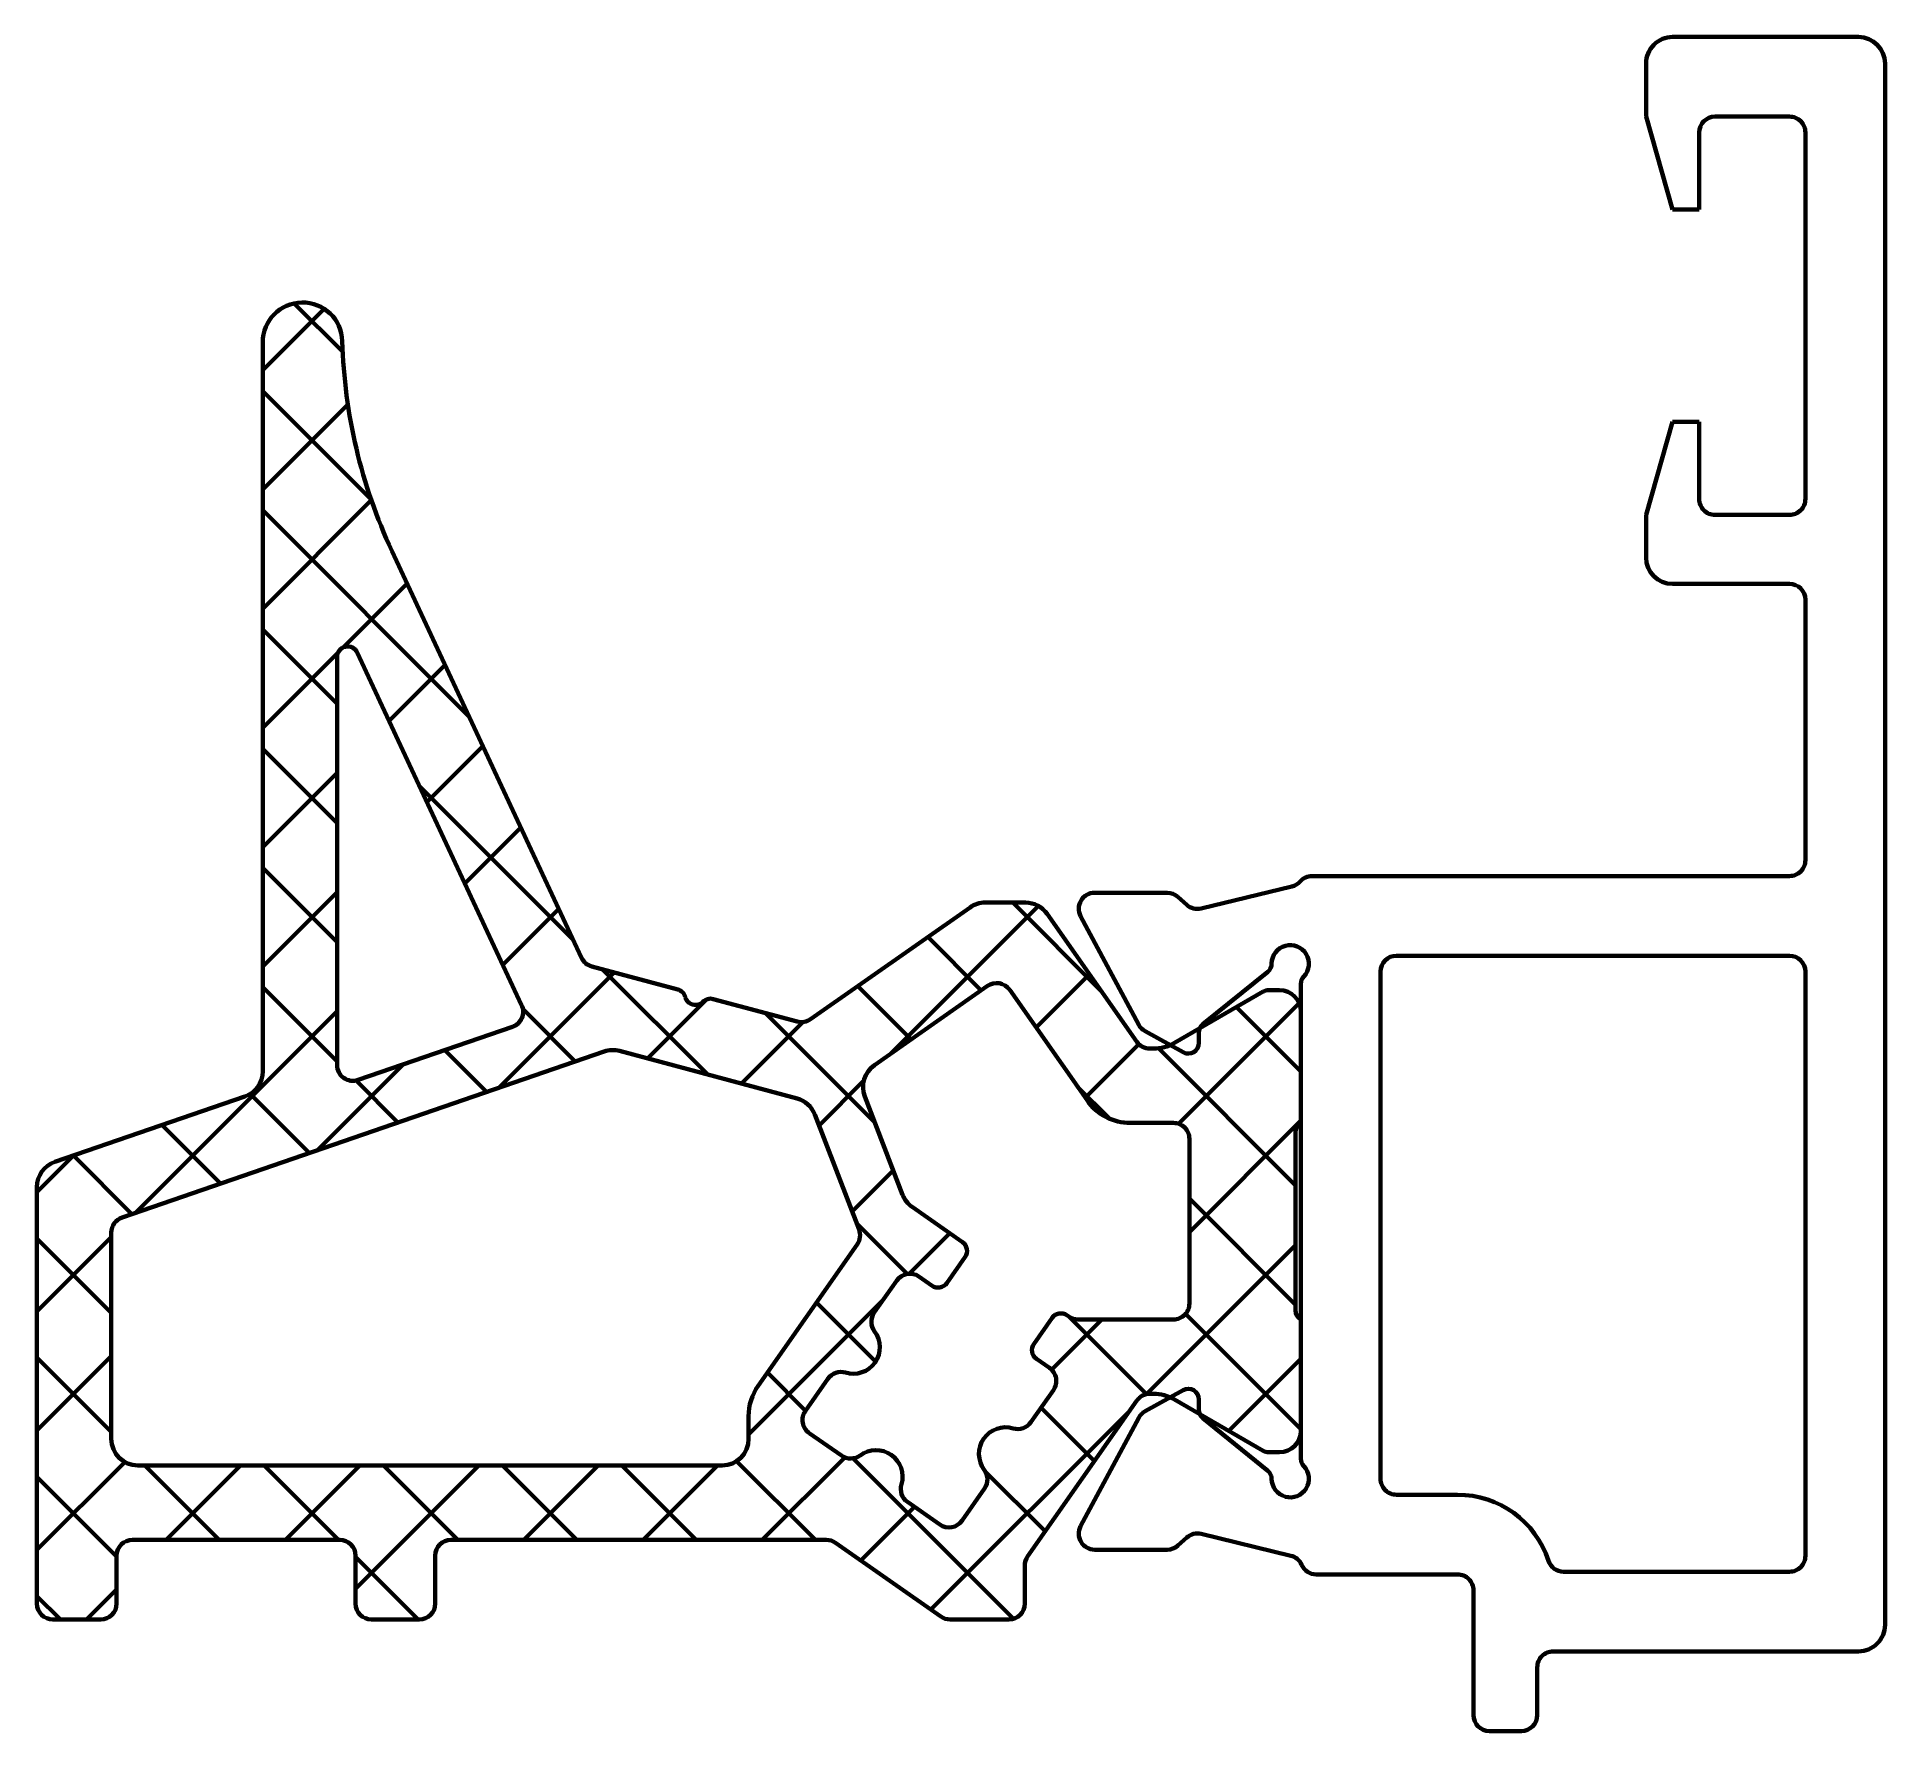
# Model space of a CAD drawing. Header units: millimetres. Extents: x 1457.5 to 1492.3, y 158.7 to 190.6.
import ezdxf

# ---------------------------------------------------------------- set-up
doc = ezdxf.new("R2010")
doc.units = ezdxf.units.MM

msp = doc.modelspace()

# ---------------------------------------------------------------- hatches: boundary and pattern name
at = {"lineweight": 100}
h = msp.add_hatch(dxfattribs=at)
h.set_pattern_fill('ANSI37', color=8, scale=0.5, angle=90.0000000000417, style=0)
h.set_pattern_definition([(135.0000000000416, (0, 0), (-1.122532015132827, -1.122532015134459), []), (225.0000000000416, (0, 0), (1.122532015134459, -1.122532015132827), [])])
edge = h.paths.add_edge_path()
edge.add_arc((1474.677269302794, 161.0685238747131), 0.3000000000007663, 234.9999999999198, 269.9999999999131)
edge.add_line((1474.677269302794, 160.7685238747125), (1475.78267966613, 160.7685238747125))
edge.add_arc((1475.78267966613, 161.0685238747126), 0.300000000000125, 270, 359.9999999999945)
edge.add_line((1476.08267966613, 161.0685238747126), (1476.08267966613, 161.7820086232162))
edge.add_arc((1476.38267966613, 161.7820086232168), 0.2999999999999545, 145.000000000115, 180.000000000114, ccw=False)
edge.add_line((1476.136934052843, 161.9540815541216), (1478.193104168009, 164.8905968056177))
edge.add_arc((1478.438849781295, 164.7185238747132), 0.2999999999993784, 90.00000000013029, 145.0000000001186, ccw=False)
edge.add_line((1478.438849781295, 165.0185238747125), (1478.502294908401, 165.0185238747125))
edge.add_arc((1478.5022949084, 164.2185238747144), 0.7999999999980787, 59.99999999995123, 89.99999999995123, ccw=False)
edge.add_line((1478.9022949084, 164.91134419774), (1480.575499989158, 163.9453187939555))
edge.add_arc((1480.675499989158, 164.1185238747123), 0.1999999999997539, 240.0000000000646, 270.0000000000652)
edge.add_line((1480.675499989158, 163.9185238747125), (1480.88267966613, 163.9185238747125))
edge.add_arc((1480.88267966613, 164.3185238747124), 0.3999999999999772, 270.0000000000326, 360.0000000000203)
edge.add_line((1481.28267966613, 164.3185238747126), (1481.28267966613, 166.4185238747126))
edge.add_arc((1481.38267966613, 166.5917289554694), 0.1999999999998676, 180, 240.00000000000819, ccw=False)
edge.add_line((1481.18267966613, 166.5917289554694), (1481.18267966613, 169.9453187939556))
edge.add_arc((1481.38267966613, 169.9453187939556), 0.1999999999998181, 119.99999999999591, 180.0000000000244, ccw=False)
edge.add_line((1481.28267966613, 170.1185238747124), (1481.28267966613, 172.2185238747123))
edge.add_arc((1480.88267966613, 172.2185238747124), 0.400000000000091, 359.9999999999797, 449.9999999999674)
edge.add_line((1480.88267966613, 172.6185238747124), (1480.675499989158, 172.6185238747124))
edge.add_arc((1480.675499989158, 172.4185238747126), 0.1999999999997612, 90, 119.9999999999999)
edge.add_line((1480.575499989158, 172.5917289554694), (1478.902294908401, 171.6257035516849))
edge.add_arc((1478.502294908401, 172.3185238747122), 0.799999999999707, 270, 300.00000000000085, ccw=False)
edge.add_line((1478.502294908401, 171.5185238747125), (1478.438849781295, 171.5185238747125))
edge.add_arc((1478.438849781295, 171.8185238747117), 0.2999999999991871, 214.9999999999152, 269.99999999991314, ccw=False)
edge.add_line((1478.193104168009, 171.6464509438072), (1476.506401432922, 174.0553120928877))
edge.add_arc((1476.096825410777, 173.7685238747118), 0.5000000000005529, 35.0000000000203, 90.00000000002605)
edge.add_line((1476.096825410777, 174.2685238747125), (1475.34032906057, 174.2685238747125))
edge.add_arc((1475.34032906057, 173.7685238747119), 0.5000000000005401, 90, 124.9999999999995)
edge.add_line((1475.053540842394, 174.1780998968569), (1472.047272727564, 172.0730883009736))
edge.add_arc((1471.875199796658, 172.3188339142611), 0.3000000000012459, 255.0000000000682, 305.000000000069, ccw=False)
edge.add_line((1471.797554083127, 172.0290561663731), (1470.217286187625, 172.4524876727981))
edge.add_arc((1470.165522378605, 172.2593025075396), 0.2000000000005014, 75.00000000011147, 135.0000000000921)
edge.add_arc((1469.882679666129, 172.5421452200146), 0.2000000000000699, 194.9999999999821, 314.9999999999712, ccw=False)
edge.add_arc((1469.496309335614, 172.438617601974), 0.1999999999996631, 14.99999999993603, 74.99999999990766)
edge.add_line((1469.548073144635, 172.6318027672313), (1467.933434469209, 173.0644438963798))
edge.add_arc((1468.01108018274, 173.3542216442663), 0.2999999999998835, 204.9999999999582, 254.9999999999547, ccw=False)
edge.add_line((1467.739187846629, 173.2274361657444), (1464.165808687587, 180.8905725019143))
edge.add_arc((1473.232679666131, 185.1185238747121), 10.00418523180692, 181.5985370926733, 204.9999999999972, ccw=False)
edge.add_arc((1462.48267966613, 184.8185238747126), 0.7500000000000177, 1.598537092674887, 179.9999999999978)
edge.add_line((1461.73267966613, 184.8185238747126), (1461.73267966613, 171.0885627651422))
edge.add_arc((1461.232679666129, 171.0885627651426), 0.5000000000004547, 288.9999999999407, 359.99999999995117, ccw=False)
edge.add_line((1461.395463743358, 170.6158034773423), (1457.819895588901, 169.3846366285637))
edge.add_arc((1457.98267966613, 168.9118773407642), 0.4999999999999442, 109.0000000000454, 180.0000000000358)
edge.add_line((1457.48267966613, 168.9118773407639), (1457.48267966613, 161.0685238747126))
edge.add_arc((1457.78267966613, 161.0685238747125), 0.3000000000001819, 179.9999999999837, 269.9999999999566)
edge.add_line((1457.78267966613, 160.7685238747125), (1458.68267966613, 160.7685238747125))
edge.add_arc((1458.68267966613, 161.0685238747125), 0.3000000000000114, 270.0000000000434, 360.0000000000163)
edge.add_line((1458.98267966613, 161.0685238747126), (1458.98267966613, 161.9685238747123))
edge.add_arc((1459.28267966613, 161.9685238747124), 0.3000000000001819, 90.00000000004343, 180.0000000000271, ccw=False)
edge.add_line((1459.28267966613, 162.2685238747125), (1463.18267966613, 162.2685238747125))
edge.add_arc((1463.18267966613, 161.9685238747124), 0.3000000000000682, -2.7114310796605423e-11, 89.99999999995657, ccw=False)
edge.add_line((1463.48267966613, 161.9685238747123), (1463.48267966613, 161.0685238747126))
edge.add_arc((1463.78267966613, 161.0685238747125), 0.3000000000001819, 179.9999999999837, 269.9999999999566)
edge.add_line((1463.78267966613, 160.7685238747125), (1464.68267966613, 160.7685238747125))
edge.add_arc((1464.68267966613, 161.0685238747125), 0.3000000000000114, 270.0000000000434, 360.0000000000163)
edge.add_line((1464.98267966613, 161.0685238747126), (1464.98267966613, 161.9685238747123))
edge.add_arc((1465.28267966613, 161.9685238747124), 0.3000000000001819, 90.00000000004343, 180.0000000000271, ccw=False)
edge.add_line((1465.28267966613, 162.2685238747125), (1472.345868019353, 162.2685238747125))
edge.add_arc((1472.345868019352, 161.9685238747129), 0.2999999999996419, 54.99999999983089, 89.99999999982629, ccw=False)
edge.add_line((1472.517940950258, 162.2142694879988), (1474.505196371888, 160.8227782614261))
edge = h.paths.add_edge_path(flags=16)
edge.add_arc((1466.33713910964, 172.2115966937475), 0.2999999999998408, -70.99999999990149, 25.000000000127727, ccw=False)
edge.add_line((1466.434809555978, 171.9279411210681), (1463.530350112467, 170.9278555329873))
edge.add_arc((1463.43267966613, 171.211511105667), 0.2999999999999516, 179.9999999999729, 289.00000000000045, ccw=False)
edge.add_line((1463.13267966613, 171.2115111056672), (1463.13267966613, 178.8913009210622))
edge.add_arc((1463.33267966613, 178.8913009210623), 0.1999999999998181, 25.00000000004343, 180.0000000000244, ccw=False)
edge.add_line((1463.513941223537, 178.9758245734104), (1466.609031445751, 172.3383821722703))
edge = h.paths.add_edge_path(flags=16)
edge.add_arc((1478.074452845908, 171.1185238747125), 1.000000000000034, 215.0000000000235, 270.000000000026)
edge.add_line((1478.074452845909, 170.1185238747124), (1478.88267966613, 170.1185238747128))
edge.add_arc((1478.88267966613, 169.8185238747128), 0.3000000000000398, -1.63140612130519e-11, 90, ccw=False)
edge.add_line((1479.18267966613, 169.8185238747127), (1479.18267966613, 166.7185238747123))
edge.add_arc((1478.88267966613, 166.7185238747124), 0.2999999999997271, 269.9999999999566, 359.9999999999729, ccw=False)
edge.add_line((1478.88267966613, 166.4185238747126), (1477.083252754512, 166.4185238747121))
edge.add_arc((1477.083252754513, 166.7185238747113), 0.2999999999991871, 234.9999999998647, 269.9999999998697, ccw=False)
edge.add_line((1476.911179823608, 166.4727782614257), (1476.876442000616, 166.4971019469455))
edge.add_arc((1476.761726713346, 166.3332715380875), 0.2000000000001755, 55.00000000003813, 145.0000000000341)
edge.add_line((1476.597896304488, 166.4479868253578), (1476.253750442678, 165.9564955987847))
edge.add_arc((1476.417580851535, 165.8417803115141), 0.2000000000000615, 144.999999999886, 234.9999999999381)
edge.add_line((1476.302865564265, 165.6779499026564), (1476.548611177552, 165.505876971751))
edge.add_arc((1476.376538246646, 165.2601313584645), 0.2999999999998628, -35.00000000007981, 54.999999999958106, ccw=False)
edge.add_line((1476.622283859933, 165.088058427559), (1476.197799560108, 164.4818320208704))
edge.add_arc((1475.952053946821, 164.6539049517761), 0.3000000000002819, 253.2099568642348, 324.9999999999479, ccw=False)
edge.add_arc((1475.720961603192, 163.8880091829431), 0.499999999999983, 73.20995686430824, 216.7900431357145)
edge.add_arc((1475.080293237418, 163.4089016322855), 0.3000000000001491, -34.999999999942816, 36.7900431357362, ccw=False)
edge.add_line((1475.326038850705, 163.2368287013804), (1474.90155455088, 162.6306022946922))
edge.add_arc((1474.655808937593, 162.8026752255975), 0.3000000000002563, 235.00000000004349, 325.0000000000306, ccw=False)
edge.add_line((1474.483736006688, 162.5569296123106), (1473.876502043617, 162.9821194107097))
edge.add_arc((1474.048574974522, 163.227865023996), 0.2999999999997697, 163.2098427057039, 234.9999999999456, ccw=False)
edge.add_arc((1473.282679666129, 163.4589588936284), 0.500000000000253, 343.2098427057235, 486.7901572942698)
edge.add_arc((1472.803570838978, 164.0996263048064), 0.2999999999998865, 234.99999999998118, 306.7901572942655, ccw=False)
edge.add_line((1472.631497908073, 163.8538806915201), (1472.026279873821, 164.2776589213639))
edge.add_arc((1472.198352804726, 164.5234045346503), 0.2999999999998163, 144.9999999999247, 234.9999999999519, ccw=False)
edge.add_line((1471.95260719144, 164.6954774655558), (1472.377091491265, 165.3017038722444))
edge.add_arc((1472.622837104551, 165.1296309413395), 0.2999999999994204, 73.20995686431883, 145.0000000000315, ccw=False)
edge.add_arc((1472.85392944818, 165.8955267101719), 0.5000000000001031, 253.2099568642852, 396.7900431357066)
edge.add_arc((1473.494597813955, 166.3746342608287), 0.3000000000001388, 144.9999999999096, 216.7900431355885, ccw=False)
edge.add_line((1473.248852200668, 166.5467071917345), (1473.673336500493, 167.1529335984231))
edge.add_arc((1473.91908211378, 166.9808606675175), 0.3000000000002005, 54.99999999997988, 144.9999999999701, ccw=False)
edge.add_line((1474.091155044685, 167.2266062808042), (1474.336900657971, 167.0545333498988))
edge.add_arc((1474.451615945241, 167.2183637587573), 0.2000000000008554, 235.0000000000155, 325.0000000000154)
edge.add_line((1474.6154463541, 167.1036484714867), (1474.95959221591, 167.5951396980598))
edge.add_arc((1474.795761807052, 167.7098549853298), 0.2000000000003268, 325.0000000001182, 415.0000000000614)
edge.add_line((1474.910477094322, 167.873685394188), (1473.96207137244, 168.5377662299318))
edge.add_arc((1474.248859590615, 168.9473422520782), 0.5000000000013839, 201.0000000001716, 235.00000000016172, ccw=False)
edge.add_line((1473.782069377366, 168.7681582773037), (1473.07174218745, 170.618623872111))
edge.add_arc((1473.538532400698, 170.7978078468842), 0.4999999999994726, 125.00000000008549, 201.0000000000971, ccw=False)
edge.add_line((1473.251744182522, 171.2073838690279), (1475.381182070304, 172.698432330202))
edge.add_arc((1475.553255001209, 172.4526867169156), 0.2999999999996859, 35.00000000001478, 125.00000000001259, ccw=False)
edge.add_line((1475.799000614496, 172.6247596478209), (1477.25530080162, 170.5449474383611))
edge = h.paths.add_edge_path(flags=16)
edge.add_arc((1471.665051864212, 170.0975352861479), 0.4999999999998124, 20.999999999965723, 74.99999999997277, ccw=False)
edge.add_line((1472.131842077461, 170.2767192609202), (1472.962753794079, 168.1121202342332))
edge.add_arc((1472.68267966613, 168.004609849369), 0.2999999999999267, -34.999999999876025, 21.00000000012119, ccw=False)
edge.add_line((1472.928425279417, 167.8325369184643), (1471.063527621841, 165.1691870460198))
edge.add_arc((1471.88267966613, 164.5956106096687), 1.000000000000446, 145.0000000000109, 180.0000000000098)
edge.add_line((1470.88267966613, 164.5956106096685), (1470.88267966613, 164.1685238747126))
edge.add_arc((1470.38267966613, 164.1685238747126), 0.5, -90, 0, ccw=False)
edge.add_line((1470.38267966613, 163.6685238747126), (1459.38267966613, 163.6685238747126))
edge.add_arc((1459.38267966613, 164.1685238747126), 0.5, 180, 270, ccw=False)
edge.add_line((1458.88267966613, 164.1685238747126), (1458.88267966613, 168.0559256592877))
edge.add_arc((1459.18267966613, 168.0559256592875), 0.2999999999999545, 108.999999999947, 179.9999999999783, ccw=False)
edge.add_line((1459.085009219793, 168.3395812319675), (1468.162452126885, 171.4651954829395))
edge.add_arc((1468.325236204114, 170.9924361951395), 0.5000000000005287, 75.00000000005008, 109.00000000004991, ccw=False)
edge.add_line((1468.454645726665, 171.4753991082847), (1471.794461386764, 170.5804981992922))

# ---------------------------------------------------------------- linework, layer by layer
at = {"lineweight": 100, "ltscale": 10}
for p, q in [((1491.782448349209, 190.5685058296238), (1488.282430282773, 190.5685058296238)), ((1487.782448349198, 190.0685238960485), (1487.782448349198, 189.0685600288905)), ((1492.282579665998, 160.6685441314749), (1492.282448349192, 190.0685080629092)), ((1487.782448349198, 189.0685600288905), (1488.282430282773, 187.3186232613786)), ((1489.082412216347, 189.0685600288951), (1490.482448349205, 189.0685600288964)), ((1488.782412216346, 187.3186232613786), (1488.782412216347, 188.7685600288951)), ((1490.782448349205, 188.7685600288966), (1490.782448349202, 181.8688312613789)), ((1488.282430282773, 187.3186232613786), (1488.782412216346, 187.3186232613786)), ((1488.282430282773, 183.3187677927833), (1487.782448349198, 181.5688310252715)), ((1488.782412216346, 183.3187677927833), (1488.282430282773, 183.3187677927833)), ((1488.782412216345, 181.8688312613797), (1488.782412216346, 183.3187677927833)), ((1487.782448349198, 181.5688310252715), (1487.782448361628, 180.7688312680693)), ((1490.482448349202, 181.5688312613791), (1489.082412216345, 181.5688312613791)), ((1488.282448361626, 180.2688312758381), (1490.4825140076, 180.2688312758379)), ((1490.7825140076, 179.9688312758379), (1490.7825140076, 175.0685238747109)), ((1490.4825140076, 174.7685238747106), (1481.49496957713, 174.7685238747158)), ((1478.764618762846, 174.4538332656568), (1477.40006054587, 174.4538351520919)), ((1479.133474754046, 174.2254028640308), (1478.965357838227, 174.3767764357879)), ((1481.11378381025, 174.5716248039789), (1479.404984087295, 174.1568127953998)), ((1477.135528059684, 174.0123332680991), (1478.22925786084, 171.96764946783)), ((1479.434241264472, 171.9771893847926), (1480.658151472217, 172.9661905638911)), ((1482.782448349195, 163.4185238650203), (1482.782448349203, 172.9685238747104)), ((1483.082448349203, 173.2685238747107), (1490.482448349197, 173.2685238747088)), ((1490.782448349176, 172.968527456082), (1490.782579665982, 161.9685454795701)), ((1481.282448349199, 172.7410417034813), (1481.282448349199, 163.7960060459502)), ((1478.348346683489, 171.8467656407452), (1479.066375924399, 171.4487542356883)), ((1479.363307634124, 171.6271682479177), (1479.359974482692, 171.8181394949196)), ((1479.066375924399, 165.0882935137432), (1478.348346683489, 164.6902821086863)), ((1479.359974482692, 164.7189082545119), (1479.363307634124, 164.9098795015138)), ((1478.22925786084, 164.5693982816015), (1477.135528059684, 162.5247144813325)), ((1480.658151472217, 163.5708571855404), (1479.434241264472, 164.559858364639)), ((1484.232577665677, 163.1185238650201), (1483.082448349195, 163.11852386502)), ((1478.965357838227, 162.1602713136437), (1479.133474754046, 162.3116448854007)), ((1479.404984087295, 162.3802349540317), (1481.092483264449, 161.9705936638631)), ((1477.40006054587, 162.0832125973396), (1478.764618762846, 162.0832144837747)), ((1481.571856367234, 161.6185238650199), (1484.232577665677, 161.6185238650199)), ((1490.482579666004, 161.6685418981968), (1486.22944435041, 161.6685418981973)), ((1484.532577665678, 161.3185238650197), (1484.532577665678, 158.9685238107089)), ((1486.03411037799, 160.1685418981968), (1491.782579666007, 160.1685418981968)), ((1485.73411037799, 158.9685238107088), (1485.73411037799, 159.8685418981966)), ((1484.832577665678, 158.6685238107087), (1485.43411037799, 158.6685238107087))]:
    msp.add_line(p, q, dxfattribs=at)
at = {"color": 8, "lineweight": 100}
for p, q in [((1461.73267966613, 184.8185238747126), (1461.73267966613, 171.0885627651422)), ((1467.739187846629, 173.2274361657444), (1464.165808687587, 180.8905725019143)), ((1463.13267966613, 171.2115111056672), (1463.13267966613, 178.8913009210622)), ((1463.513941223537, 178.9758245734104), (1466.609031445751, 172.3383821722703)), ((1475.053540842394, 174.1780998968569), (1472.047272727564, 172.0730883009736)), ((1476.096825410777, 174.2685238747125), (1475.34032906057, 174.2685238747125)), ((1478.193104168009, 171.6464509438072), (1476.506401432922, 174.0553120928877)), ((1469.548073144635, 172.6318027672313), (1467.933434469209, 173.0644438963798)), ((1473.251744182522, 171.2073838690279), (1475.381182070304, 172.698432330202)), ((1475.799000614496, 172.6247596478209), (1477.25530080162, 170.5449474383611)), ((1480.88267966613, 172.6185238747124), (1480.675499989158, 172.6185238747124)), ((1471.797554083127, 172.0290561663731), (1470.217286187625, 172.4524876727981)), ((1480.575499989158, 172.5917289554694), (1478.902294908401, 171.6257035516849)), ((1466.434809555978, 171.9279411210681), (1463.530350112467, 170.9278555329873)), ((1481.28267966613, 170.1185238747124), (1481.28267966613, 172.2185238747123)), ((1459.085009219793, 168.3395812319675), (1468.162452126885, 171.4651954829395)), ((1468.454645726665, 171.4753991082847), (1471.794461386764, 170.5804981992922)), ((1478.502294908401, 171.5185238747125), (1478.438849781295, 171.5185238747125)), ((1461.395463743358, 170.6158034773423), (1457.819895588901, 169.3846366285637)), ((1473.782069377366, 168.7681582773037), (1473.07174218745, 170.618623872111)), ((1472.131842077461, 170.2767192609202), (1472.962753794079, 168.1121202342332)), ((1478.074452845909, 170.1185238747124), (1478.88267966613, 170.1185238747128)), ((1481.18267966613, 166.5917289554694), (1481.18267966613, 169.9453187939556)), ((1479.18267966613, 169.8185238747127), (1479.18267966613, 166.7185238747123)), ((1457.48267966613, 168.9118773407639), (1457.48267966613, 161.0685238747126)), ((1474.910477094322, 167.873685394188), (1473.96207137244, 168.5377662299318)), ((1458.88267966613, 164.1685238747126), (1458.88267966613, 168.0559256592877)), ((1472.928425279417, 167.8325369184643), (1471.063527621841, 165.1691870460198)), ((1474.6154463541, 167.1036484714867), (1474.95959221591, 167.5951396980598)), ((1473.248852200668, 166.5467071917345), (1473.673336500493, 167.1529335984231)), ((1474.091155044685, 167.2266062808042), (1474.336900657971, 167.0545333498988)), ((1476.597896304488, 166.4479868253578), (1476.253750442678, 165.9564955987847)), ((1476.911179823608, 166.4727782614257), (1476.876442000616, 166.4971019469455)), ((1478.88267966613, 166.4185238747126), (1477.083252754512, 166.4185238747121)), ((1481.28267966613, 164.3185238747126), (1481.28267966613, 166.4185238747126)), ((1476.302865564265, 165.6779499026564), (1476.548611177552, 165.505876971751)), ((1471.95260719144, 164.6954774655558), (1472.377091491265, 165.3017038722444)), ((1476.622283859933, 165.088058427559), (1476.197799560108, 164.4818320208704)), ((1478.438849781295, 165.0185238747125), (1478.502294908401, 165.0185238747125)), ((1476.136934052843, 161.9540815541216), (1478.193104168009, 164.8905968056177)), ((1478.9022949084, 164.91134419774), (1480.575499989158, 163.9453187939555)), ((1470.88267966613, 164.5956106096685), (1470.88267966613, 164.1685238747126)), ((1472.631497908073, 163.8538806915201), (1472.026279873821, 164.2776589213639)), ((1480.675499989158, 163.9185238747125), (1480.88267966613, 163.9185238747125)), ((1470.38267966613, 163.6685238747126), (1459.38267966613, 163.6685238747126)), ((1475.326038850705, 163.2368287013804), (1474.90155455088, 162.6306022946922)), ((1474.483736006688, 162.5569296123106), (1473.876502043617, 162.9821194107097)), ((1459.28267966613, 162.2685238747125), (1463.18267966613, 162.2685238747125)), ((1465.28267966613, 162.2685238747125), (1472.345868019353, 162.2685238747125)), ((1472.517940950258, 162.2142694879988), (1474.505196371888, 160.8227782614261)), ((1458.98267966613, 161.0685238747126), (1458.98267966613, 161.9685238747123)), ((1463.48267966613, 161.9685238747123), (1463.48267966613, 161.0685238747126)), ((1464.98267966613, 161.0685238747126), (1464.98267966613, 161.9685238747123)), ((1476.08267966613, 161.0685238747126), (1476.08267966613, 161.7820086232162)), ((1457.78267966613, 160.7685238747125), (1458.68267966613, 160.7685238747125)), ((1463.78267966613, 160.7685238747125), (1464.68267966613, 160.7685238747125)), ((1474.677269302794, 160.7685238747125), (1475.78267966613, 160.7685238747125))]:
    msp.add_line(p, q, dxfattribs=at)
at = {"lineweight": 100, "ltscale": 10}
for centre, radius, start, end in [((1488.282430282773, 190.0685238960486), 0.4999819335752136, 90, 180.0000000000097), ((1491.782448349205, 190.0685058296318), 0.4999999999920272, 0.0002559147389464, 89.99999999950494), ((1489.082412216347, 188.7685600288949), 0.3000000000004093, 90.00000000008686, 179.9999999999674), ((1490.482448349205, 188.7685600288967), 0.2999999999996703, 359.9999999999729, 90.00000000004341), ((1489.082412216345, 181.8688312613792), 0.3000000000000682, 179.9999999998969, 270), ((1490.482448349202, 181.868831261379), 0.2999999999997271, 269.9999999999566, 359.9999999999729), ((1488.282448361627, 180.7688312758374), 0.499999999999318, 180.0000008901628, 269.9999999999219), ((1490.4825140076, 179.9688312758378), 0.3000000000000966, 1.62844e-11, 90), ((1490.4825140076, 175.0685238747108), 0.3000000000001819, 270, 1.62844e-11), ((1481.494969577132, 174.4685238747215), 0.2999999999942702, 90.00000000043424, 138.8735071805805), ((1477.400060131135, 174.1538351520925), 0.2999999999997012, 89.99992079148522, 208.1429460260858), ((1478.76461834811, 174.1538332656567), 0.300000000000536, 47.99992079135851, 89.99992079135492), ((1481.043013967117, 174.8631580427394), 0.2999999999987925, 283.6446497920226, 318.8735071803264), ((1479.334214244162, 174.448346034162), 0.3000000000004273, 227.9999207914303, 283.6446497919011), ((1481.082439336291, 173.1185238747164), 0.3500000000027714, 316.6596097706068, 179.6638857377084), ((1480.532448799969, 173.1217503215076), 0.1999999999994326, 308.9405259922581, 359.6638857377513), ((1483.082448349203, 172.9685238747105), 0.3000000000001819, 90.00000000004341, 180.0000000000162), ((1490.482448349197, 172.9685238747085), 0.300000000000324, 0.0006839919557304, 90.00000000004341), ((1481.482448349202, 172.7410417034858), 0.2000000000031709, 136.6596097717751, 180.0000000013027), ((1478.493789932291, 172.1091513518228), 0.2999999999998064, 208.1429460259443, 240.9999207929094), ((1479.559944026548, 171.8216296997635), 0.1999999999998139, 128.9405590779968, 180.9999207926926), ((1479.163338090268, 171.6236780430735), 0.2000000000001064, 240.9999207928709, 0.9999207927729649), ((1479.163338090268, 164.913369706358), 0.2000000000000462, 359.000079207227, 119.0000792071291), ((1478.493789932291, 164.4278963976087), 0.2999999999998203, 119.0000792070906, 151.8570539740557), ((1479.559944026548, 164.715418049668), 0.1999999999997858, 179.0000792073236, 231.0594409220032), ((1480.532448799969, 163.4152974279239), 0.199999999999374, 0.3361142622487303, 51.05947400774192), ((1481.082439336292, 163.4185238747151), 0.3500000000026224, 180.3361142623006, 43.34039022942547), ((1481.482448349202, 163.7960060459457), 0.2000000000030013, 179.9999999987135, 223.3403902282577), ((1483.082448349195, 163.41852386502), 0.2999999999999829, 179.9999999999348, 269.9999999999566), ((1484.232577665678, 161.3185238650193), 1.800000000000607, 18.03105281603914, 90.00000000002898), ((1477.400060131135, 162.383212597339), 0.2999999999997003, 151.8570539739094, 270.0000792085148), ((1479.334214244162, 162.0887017152694), 0.3000000000002739, 76.35535020810029, 132.0000792085696), ((1478.76461834811, 162.3832144837748), 0.3000000000004401, 270.000079208645, 312.0000792086488), ((1481.021713421316, 161.6790604251012), 0.299999999999961, 23.52228543889152, 76.35535020816675), ((1486.22944435041, 161.9685418982142), 0.3000000000168939, 198.0310528159439, 269.9999999999131), ((1490.482579666003, 161.9685418981967), 0.2999999999999585, 270.0000000001303, 0.0006839919340184), ((1481.571856367233, 161.9185238650196), 0.2999999999997064, 203.522285438787, 270.0000000001303), ((1484.232577665677, 161.3185238650192), 0.3000000000006651, 8.14222e-11, 90.00000000008686), ((1491.782579666007, 160.6685418981929), 0.4999999999961063, 270.000000000026, 0.0002559152633032), ((1486.03411037799, 159.8685418981967), 0.2999999999999545, 90, 180.0000000000217), ((1484.832577665678, 158.9685238107089), 0.3000000000001819, 180, 270), ((1485.43411037799, 158.9685238107088), 0.3000000000001535, 270, 359.9999999999891)]:
    msp.add_arc(centre, radius, start, end, dxfattribs=at)
at = {"color": 8, "lineweight": 100}
for centre, radius, start, end in [((1462.48267966613, 184.8185238747126), 0.7500000000000177, 1.598537092674887, 179.9999999999978), ((1473.232679666131, 185.1185238747121), 10.00418523180692, 181.5985370926732, 204.9999999999972), ((1463.33267966613, 178.8913009210623), 0.1999999999998181, 25.0000000000434, 180.0000000000244), ((1475.34032906057, 173.7685238747119), 0.5000000000005401, 90, 124.9999999999995), ((1476.096825410777, 173.7685238747118), 0.5000000000005529, 35.0000000000203, 90.00000000002605), ((1468.01108018274, 173.3542216442663), 0.2999999999998835, 204.9999999999581, 254.9999999999546), ((1469.496309335614, 172.438617601974), 0.1999999999996631, 14.99999999993603, 74.99999999990766), ((1475.553255001209, 172.4526867169156), 0.2999999999996859, 35.0000000000148, 125.0000000000126), ((1480.675499989158, 172.4185238747126), 0.1999999999997612, 90, 119.9999999999999), ((1480.88267966613, 172.2185238747124), 0.400000000000091, 359.9999999999797, 89.99999999996743), ((1466.33713910964, 172.2115966937475), 0.2999999999998408, 289.0000000000985, 25.00000000012769), ((1469.882679666129, 172.5421452200146), 0.2000000000000699, 194.999999999982, 314.9999999999712), ((1470.165522378605, 172.2593025075396), 0.2000000000005014, 75.00000000011147, 135.0000000000921), ((1471.875199796658, 172.3188339142611), 0.3000000000012459, 255.0000000000682, 305.000000000069), ((1478.438849781295, 171.8185238747117), 0.2999999999991871, 214.9999999999152, 269.9999999999131), ((1478.502294908401, 172.3185238747122), 0.799999999999707, 270, 300.0000000000008), ((1468.325236204114, 170.9924361951395), 0.5000000000005287, 75.00000000005011, 109.0000000000499), ((1461.232679666129, 171.0885627651426), 0.5000000000004547, 288.9999999999407, 359.9999999999512), ((1463.43267966613, 171.211511105667), 0.2999999999999516, 179.9999999999729, 289.0000000000005), ((1473.538532400698, 170.7978078468842), 0.4999999999994726, 125.0000000000854, 201.0000000000971), ((1471.665051864212, 170.0975352861479), 0.4999999999998124, 20.99999999996573, 74.9999999999728), ((1478.074452845908, 171.1185238747125), 1.000000000000034, 215.0000000000235, 270.000000000026), ((1478.88267966613, 169.8185238747128), 0.3000000000000398, 359.9999999999837, 90), ((1481.38267966613, 169.9453187939556), 0.1999999999998181, 119.9999999999959, 180.0000000000244), ((1457.98267966613, 168.9118773407642), 0.4999999999999442, 109.0000000000454, 180.0000000000358), ((1474.248859590615, 168.9473422520782), 0.5000000000013839, 201.0000000001717, 235.0000000001617), ((1459.18267966613, 168.0559256592875), 0.2999999999999545, 108.999999999947, 179.9999999999783), ((1472.68267966613, 168.004609849369), 0.2999999999999267, 325.000000000124, 21.00000000012117), ((1474.795761807052, 167.7098549853298), 0.2000000000003268, 325.0000000001182, 55.00000000006149), ((1473.91908211378, 166.9808606675175), 0.3000000000002005, 54.99999999997987, 144.9999999999701), ((1474.451615945241, 167.2183637587573), 0.2000000000008554, 235.0000000000155, 325.0000000000154), ((1478.88267966613, 166.7185238747124), 0.2999999999997271, 269.9999999999566, 359.9999999999729), ((1473.494597813955, 166.3746342608287), 0.3000000000001388, 144.9999999999096, 216.7900431355885), ((1476.761726713346, 166.3332715380875), 0.2000000000001755, 55.00000000003813, 145.0000000000341), ((1477.083252754513, 166.7185238747113), 0.2999999999991871, 234.9999999998647, 269.9999999998697), ((1481.38267966613, 166.5917289554694), 0.1999999999998676, 180, 240.0000000000082), ((1472.85392944818, 165.8955267101719), 0.5000000000001031, 253.2099568642852, 36.79004313570664), ((1476.417580851535, 165.8417803115141), 0.2000000000000615, 144.999999999886, 234.9999999999381), ((1472.622837104551, 165.1296309413395), 0.2999999999994204, 73.20995686431877, 145.0000000000314), ((1476.376538246646, 165.2601313584645), 0.2999999999998628, 324.9999999999202, 54.99999999995807), ((1471.88267966613, 164.5956106096687), 1.000000000000446, 145.0000000000109, 180.0000000000097), ((1478.438849781295, 164.7185238747132), 0.2999999999993784, 90.00000000013027, 145.0000000001186), ((1478.5022949084, 164.2185238747144), 0.7999999999980787, 59.99999999995119, 89.99999999995114), ((1472.198352804726, 164.5234045346503), 0.2999999999998163, 144.9999999999247, 234.9999999999519), ((1475.720961603192, 163.8880091829431), 0.499999999999983, 73.20995686430824, 216.7900431357144), ((1475.952053946821, 164.6539049517761), 0.3000000000002819, 253.2099568642348, 324.9999999999479), ((1480.88267966613, 164.3185238747124), 0.3999999999999772, 270.0000000000326, 2.03555e-11), ((1459.38267966613, 164.1685238747126), 0.5, 180, 270), ((1470.38267966613, 164.1685238747126), 0.5, 270, 0), ((1473.282679666129, 163.4589588936284), 0.500000000000253, 343.2098427057235, 126.7901572942698), ((1480.675499989158, 164.1185238747123), 0.1999999999997539, 240.0000000000646, 270.0000000000652), ((1472.803570838978, 164.0996263048064), 0.2999999999998865, 234.9999999999812, 306.7901572942655), ((1475.080293237418, 163.4089016322855), 0.3000000000001491, 325.0000000000572, 36.79004313573619), ((1474.048574974522, 163.227865023996), 0.2999999999997697, 163.2098427057039, 234.9999999999456), ((1474.655808937593, 162.8026752255975), 0.3000000000002563, 235.0000000000434, 325.0000000000306), ((1459.28267966613, 161.9685238747124), 0.3000000000001819, 90.00000000004341, 180.0000000000271), ((1463.18267966613, 161.9685238747124), 0.3000000000000682, 359.9999999999729, 89.99999999995656), ((1465.28267966613, 161.9685238747124), 0.3000000000001819, 90.00000000004341, 180.0000000000271), ((1472.345868019352, 161.9685238747129), 0.2999999999996419, 54.99999999983089, 89.9999999998263), ((1476.38267966613, 161.7820086232168), 0.2999999999999545, 145.000000000115, 180.000000000114), ((1457.78267966613, 161.0685238747125), 0.3000000000001819, 179.9999999999837, 269.9999999999566), ((1458.68267966613, 161.0685238747125), 0.3000000000000114, 270.0000000000434, 1.62844e-11), ((1463.78267966613, 161.0685238747125), 0.3000000000001819, 179.9999999999837, 269.9999999999566), ((1464.68267966613, 161.0685238747125), 0.3000000000000114, 270.0000000000434, 1.62844e-11), ((1474.677269302794, 161.0685238747131), 0.3000000000007663, 234.9999999999198, 269.9999999999131), ((1475.78267966613, 161.0685238747126), 0.300000000000125, 270, 359.9999999999945)]:
    msp.add_arc(centre, radius, start, end, dxfattribs=at)

doc.saveas('drawing.dxf')
